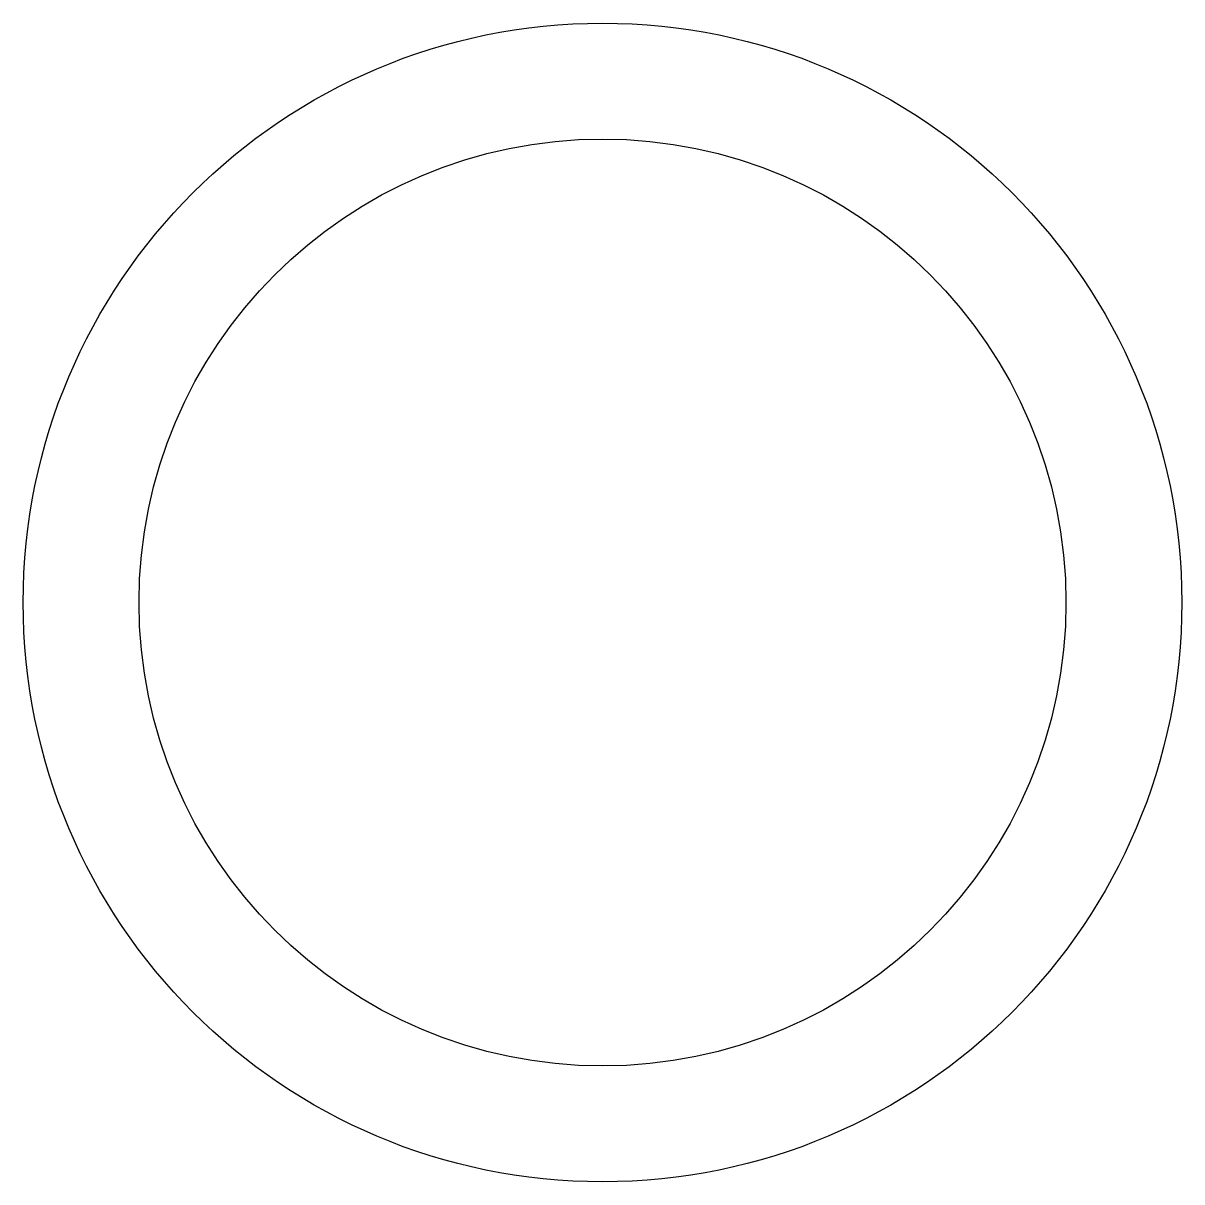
# Model space of a CAD drawing. Header units: metres. Extents: x -2 to 2, y -2 to 2.
import ezdxf

# ---------------------------------------------------------------- set-up
doc = ezdxf.new("R2010")
doc.units = ezdxf.units.M
doc.layers.get('0').update_dxf_attribs({"color": 150})

msp = doc.modelspace()

# ---------------------------------------------------------------- linework, layer by layer
for radius in [2, 1.6]:
    msp.add_circle((0, 0), radius)

doc.saveas('drawing.dxf')
